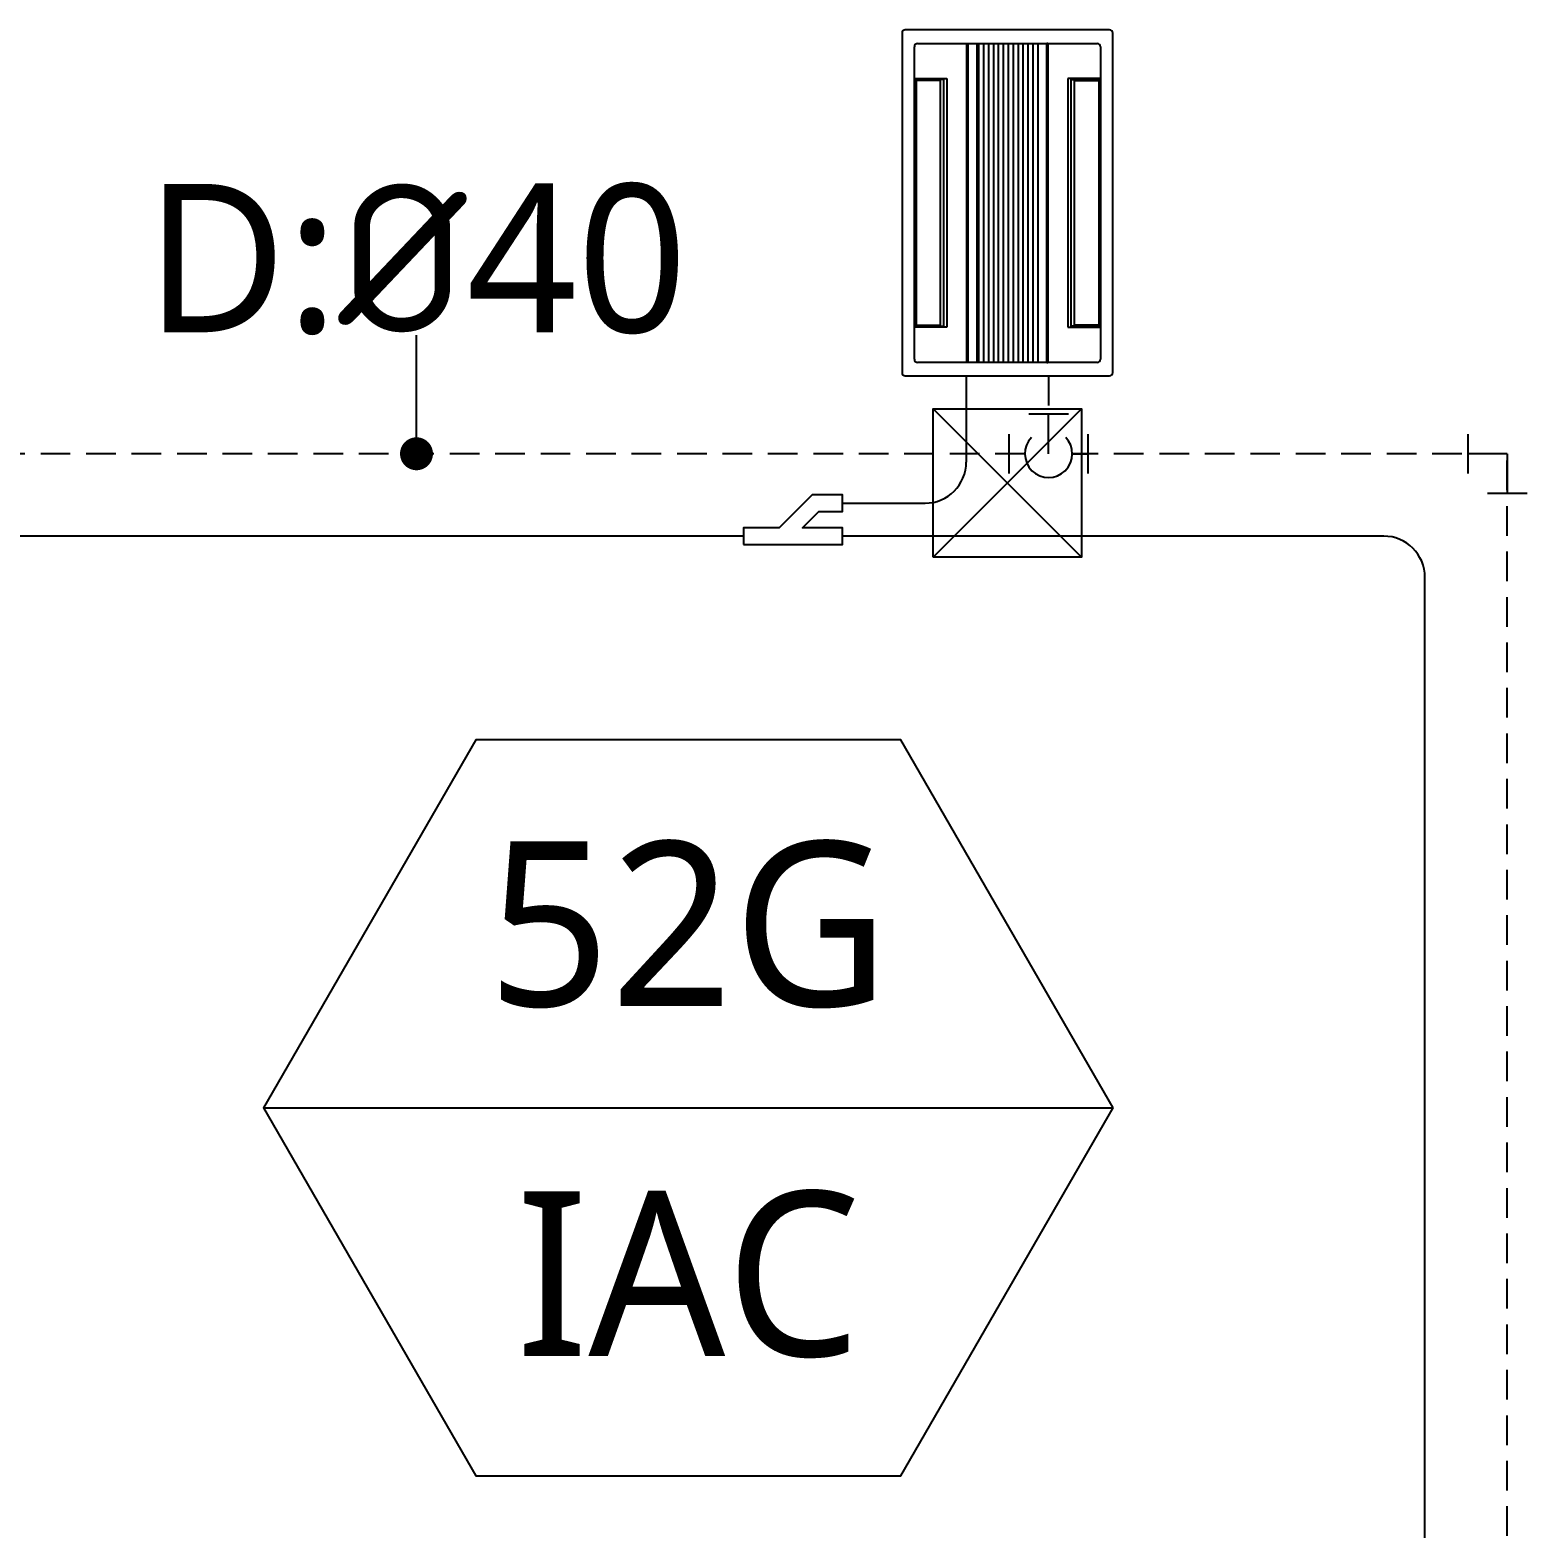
# Model space of a CAD drawing. Header units: millimetres. Extents: x 0 to 504600, y 0 to 118800.
# Drawn here: x 270332 to 274878, y 40185 to 44732 of the extents above; entities that cross this region are included whole.
import ezdxf
from ezdxf.enums import TextEntityAlignment as Align

# ---------------------------------------------------------------- set-up
doc = ezdxf.new("R2010")
doc.units = ezdxf.units.MM
doc.header["$LTSCALE"] = 200
doc.linetypes.add('HID', pattern=[2.3, 1.5, -0.8])
for name, color, linetype in [('LG-AIRCON', 240, 'Continuous'), ('LG-DRAIN', 4, 'HID'), ('LG-RLRG', 3, 'Continuous'), ('LG-TEXT', 2, 'Continuous'), ('LG-장비번호', 7, 'Continuous'), ('냉매관', 3, 'Continuous'), ('드레인', 4, 'HID')]:
    doc.layers.add(name, color=color, linetype=linetype)
doc.styles.add('LG전자', font='')
doc.styles.add('SUNJIN', font='malgun.ttf')
doc.styles.get('LG전자').set_extended_font_data('Malgun Gothic')

# ---------------------------------------------------------------- blocks, each defined once
blk = doc.blocks.new('장비번호')
at = {"layer": 'LG-장비번호', "color": 0}
blk.add_line((-516, 0), (516, 0), dxfattribs=at)
blk.add_lwpolyline([(516, 0), (258, 446.8), (-258, 446.8), (-516, 0), (-258, -446.8), (258, -446.8)], close=True, dxfattribs=at)
blk = doc.blocks.new('ID_C_2_S_T')
at = {"layer": 'LG-AIRCON'}
for points in [[(-474, 123), (-474, 120), (474, 120), (474, 123)], [(-474, -120), (-474, -123), (474, -123), (474, -120)]]:
    blk.add_hatch(color=0, dxfattribs=at).paths.add_polyline_path(points)
at = {"layer": 'LG-AIRCON', "color": 0}
for p, q in [((515, 320), (-515, 320)), ((-525, 310), (-525, -310)), ((-474, 282.5), (474, 282.5)), ((-377.4, 183.4), (-377.4, 282.5)), ((-374.4, 279.5), (-374.4, 193.4)), ((374.4, 279.5), (-374.4, 279.5)), ((-371.4, 277.5), (-371.4, 203.4)), ((371.4, 277.5), (-371.4, 277.5)), ((371.4, 203.4), (371.4, 277.5)), ((374.4, 193.4), (374.4, 279.5)), ((377.4, 282.5), (377.4, 183.4)), ((525, -310), (525, 310)), ((-484, -272.5), (-484, 272.5)), ((484, 272.5), (484, -272.5)), ((377.4, 183.4), (-377.4, 183.4)), ((-374.4, 193.4), (374.4, 193.4)), ((-371.4, 203.4), (371.4, 203.4)), ((-484, 123), (484, 123)), ((484, 120), (-484, 120)), ((484, 92.3), (-484, 92.3)), ((-484, 91.7), (484, 91.7)), ((484, 87.7), (-484, 87.7)), ((484, 72.7), (-484, 72.7)), ((484, 57.7), (-484, 57.7)), ((484, 42.7), (-484, 42.7)), ((484, 27.7), (-484, 27.7)), ((484, 12.7), (-484, 12.7)), ((484, -2.3), (-484, -2.3)), ((484, -17.3), (-484, -17.3)), ((484, -32.3), (-484, -32.3)), ((484, -47.3), (-484, -47.3)), ((484, -62.3), (-484, -62.3)), ((484, -77.3), (-484, -77.3)), ((484, -92.3), (-484, -92.3)), ((-484, -120), (484, -120)), ((-484, -123), (-484, -120)), ((484, -123), (-484, -123)), ((484, -123), (484, -120)), ((377.4, -183.4), (-377.4, -183.4)), ((-377.4, -183.4), (-377.4, -282.5)), ((-374.4, -279.5), (-374.4, -193.4)), ((-374.4, -193.4), (374.4, -193.4)), ((-371.4, -277.5), (-371.4, -203.4)), ((-371.4, -203.4), (371.4, -203.4)), ((371.4, -203.4), (371.4, -277.5)), ((374.4, -193.4), (374.4, -279.5)), ((377.4, -282.5), (377.4, -183.4)), ((474, -282.5), (-474, -282.5)), ((374.4, -279.5), (-374.4, -279.5)), ((371.4, -277.5), (-371.4, -277.5)), ((-515, -320), (515, -320))]:
    blk.add_line(p, q, dxfattribs=at)
for points in [[(484, 120), (-484, 120), (-484, 123), (484, 123)], [(-484, -123), (484, -123), (484, -120), (-484, -120)]]:
    blk.add_lwpolyline(points, close=True, dxfattribs=at)
for centre, start, end in [((-515, 310), 90, 180), ((515, 310), 0, 90), ((-474, 272.5), 90, 180), ((474, 272.5), 0, 90), ((-474, -272.5), 180, 270), ((474, -272.5), 270, 0), ((-515, -310), 180, 270), ((515, -310), 270, 0)]:
    blk.add_arc(centre, 10, start, end, dxfattribs=at)
blk = doc.blocks.new('실내기점검구')
at = {"layer": 'LG-AIRCON', "color": 5, "ltscale": 3}
for p, q in [((0, 450), (450, 0)), ((450, 450), (0, 0))]:
    blk.add_line(p, q, dxfattribs=at)
at = {"layer": 'LG-AIRCON', "color": 7, "ltscale": 3}
blk.add_lwpolyline([(450, 450), (0, 450), (0, 0), (450, 0)], close=True, dxfattribs=at)
blk = doc.blocks.new('A$C01A370DE')
at = {"layer": 'LG-DRAIN', "color": 2, "linetype": 'Continuous'}
for p, q in [((144, 144), (144, 48)), ((96, 0), (0, 0))]:
    blk.add_line(p, q, dxfattribs=at)
at = {"layer": 'LG-DRAIN', "linetype": 'Continuous'}
for q in [(144, 96), (48, 0)]:
    blk.add_line((48, 96), q, dxfattribs=at)
blk = doc.blocks.new('A$C761840EB')
at = {"layer": 'LG-DRAIN', "color": 2, "linetype": 'Continuous'}
for p, q in [((144, 153.6), (48, 153.6)), ((0, 9.6), (0, 105.6)), ((192, 9.6), (192, 105.6))]:
    blk.add_line(p, q, dxfattribs=at)
at = {"layer": 'LG-DRAIN', "linetype": 'Continuous'}
for p, q in [((96, 57.6), (96, 153.6)), ((38.4, 57.6), (0, 57.6)), ((153.6, 57.6), (192, 57.6))]:
    blk.add_line(p, q, dxfattribs=at)
at = {"layer": 'LG-DRAIN', "color": 2, "linetype": 'Continuous'}
blk.add_arc((96, 57.6), 57.6, 136.2383, 43.7617, dxfattribs=at)
blk = doc.blocks.new('_DOT')
at = {"color": 0, "linetype": 'ByBlock'}
blk.add_line((-0.5, 0), (-1, 0), dxfattribs=at)
at = {"color": 0, "linetype": 'ByBlock', "const_width": 0.5}
blk.add_lwpolyline([(-0.25, 0, 1), (0.25, 0, 1)], format="xyb", close=True, dxfattribs=at)

msp = doc.modelspace()

# ---------------------------------------------------------------- linework, layer by layer
at = {"layer": 'LG-RLRG'}
for p, q in [((273175, 43682.5), (273175, 43421)), ((272799.2, 43296), (273050, 43296)), ((272499.2, 43196), (270087.4, 43196)), ((274442.6, 43196), (272799.2, 43196)), ((274567.6, 37978.9), (274567.6, 43071))]:
    msp.add_line(p, q, dxfattribs=at)
for centre, start, end in [((273050, 43421), 270, 0), ((274442.6, 43071), 0, 90)]:
    msp.add_arc(centre, 125, start, end, dxfattribs=at)
at = {"layer": 'LG-TEXT', "color": 1, "linetype": 'ByBlock', "lineweight": -2}
msp.add_line((271506, 43546), (271506, 43806.2), dxfattribs=at)
at = {"layer": '냉매관', "color": 2}
msp.add_lwpolyline([(272499.2, 43171), (272799.2, 43171), (272799.2, 43221), (272677.6, 43221), (272727.6, 43271), (272799.2, 43271), (272799.2, 43321), (272706.9, 43321), (272606.9, 43221), (272499.2, 43221)], close=True, dxfattribs=at)
at = {"layer": '드레인', "ltscale": 0.3}
for p, q in [((273425, 43682.5), (273425, 43566)), ((273353, 43446), (270212.4, 43446)), ((274817.6, 43446), (273497, 43446)), ((274817.6, 37125.1), (274817.6, 43446))]:
    msp.add_line(p, q, dxfattribs=at)

# ---------------------------------------------------------------- block references
at = {"layer": 'LG-AIRCON', "color": 211, "rotation": 90}
msp.add_blockref('ID_C_2_S_T', (273300, 44207.5), dxfattribs=at)
at = {"layer": 'LG-AIRCON', "color": 8, "xscale": -1, "rotation": 89.99999999999997}
msp.add_blockref('실내기점검구', (273525, 43582.5), dxfattribs=at)
at = {"layer": 'LG-TEXT', "color": 1, "xscale": 100, "yscale": 100, "zscale": 100, "rotation": 270}
msp.add_blockref('_DOT', (271506, 43446), dxfattribs=at)
at = {"layer": 'LG-장비번호', "color": 2, "xscale": 2.5, "yscale": 2.5, "zscale": 2.5}
msp.add_blockref('장비번호', (272331.2, 41460.7), dxfattribs=at)
at = {"layer": '드레인', "yscale": 1.25, "zscale": 1.25}
for name, p, xscale in [('A$C761840EB', (273305, 43374), 1.25), ('A$C01A370DE', (274877.6, 43326), -1.25)]:
    msp.add_blockref(name, p, dxfattribs=dict(at, xscale=xscale))

# ---------------------------------------------------------------- texts
at = {"layer": 'LG-TEXT', "insert": (271506, 44264.8), "char_height": 450, "attachment_point": 2, "style": 'LG전자'}
msp.add_mtext('D:{\\fISOCPEUR|b0|i0|c129|p34;%%C}40', dxfattribs=at)
at = {"layer": 'LG-장비번호', "color": 2, "style": 'SUNJIN'}
for s, p in [('52G', (272331.2, 42019.3)), ('IAC', (272331.2, 40957.3))]:
    msp.add_text(s, height=500, dxfattribs=at).set_placement(p, align=Align.MIDDLE_CENTER)

doc.saveas('drawing.dxf')
